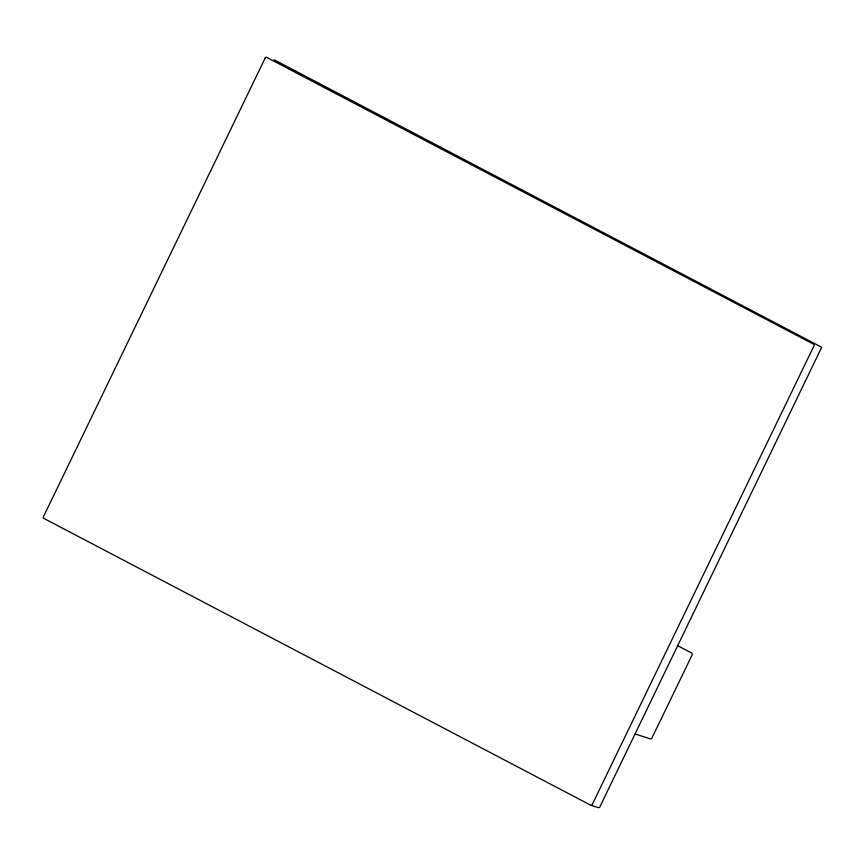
<?xml version="1.0" encoding="UTF-8"?>
<svg xmlns="http://www.w3.org/2000/svg" width="865" height="865" viewBox="0 0 865 865"><rect width="100%" height="100%" fill="white"/><g stroke="black" fill="none" stroke-linecap="round" stroke-linejoin="round"><path stroke-width="1.3" d="M635.115 733.985L650.556 738.926L651.669 738.559L692.292 654.61L691.751 653.086L677.425 645.571M591.022 805.315L598.526 807.715L599.78 807.088L821.685 347.276L274.14 59.761M265.241 57.912L43.38 516.859A1.146 1.027 -72.2 0 0 43.791 518.362L590.763 805.229A1.146 1.027 -72.2 0 0 592.179 804.677L814.041 345.73A1.146 1.027 -72.2 0 0 813.619 344.227L266.647 57.371A1.146 1.027 -72.2 0 0 265.241 57.912"/></g></svg>
